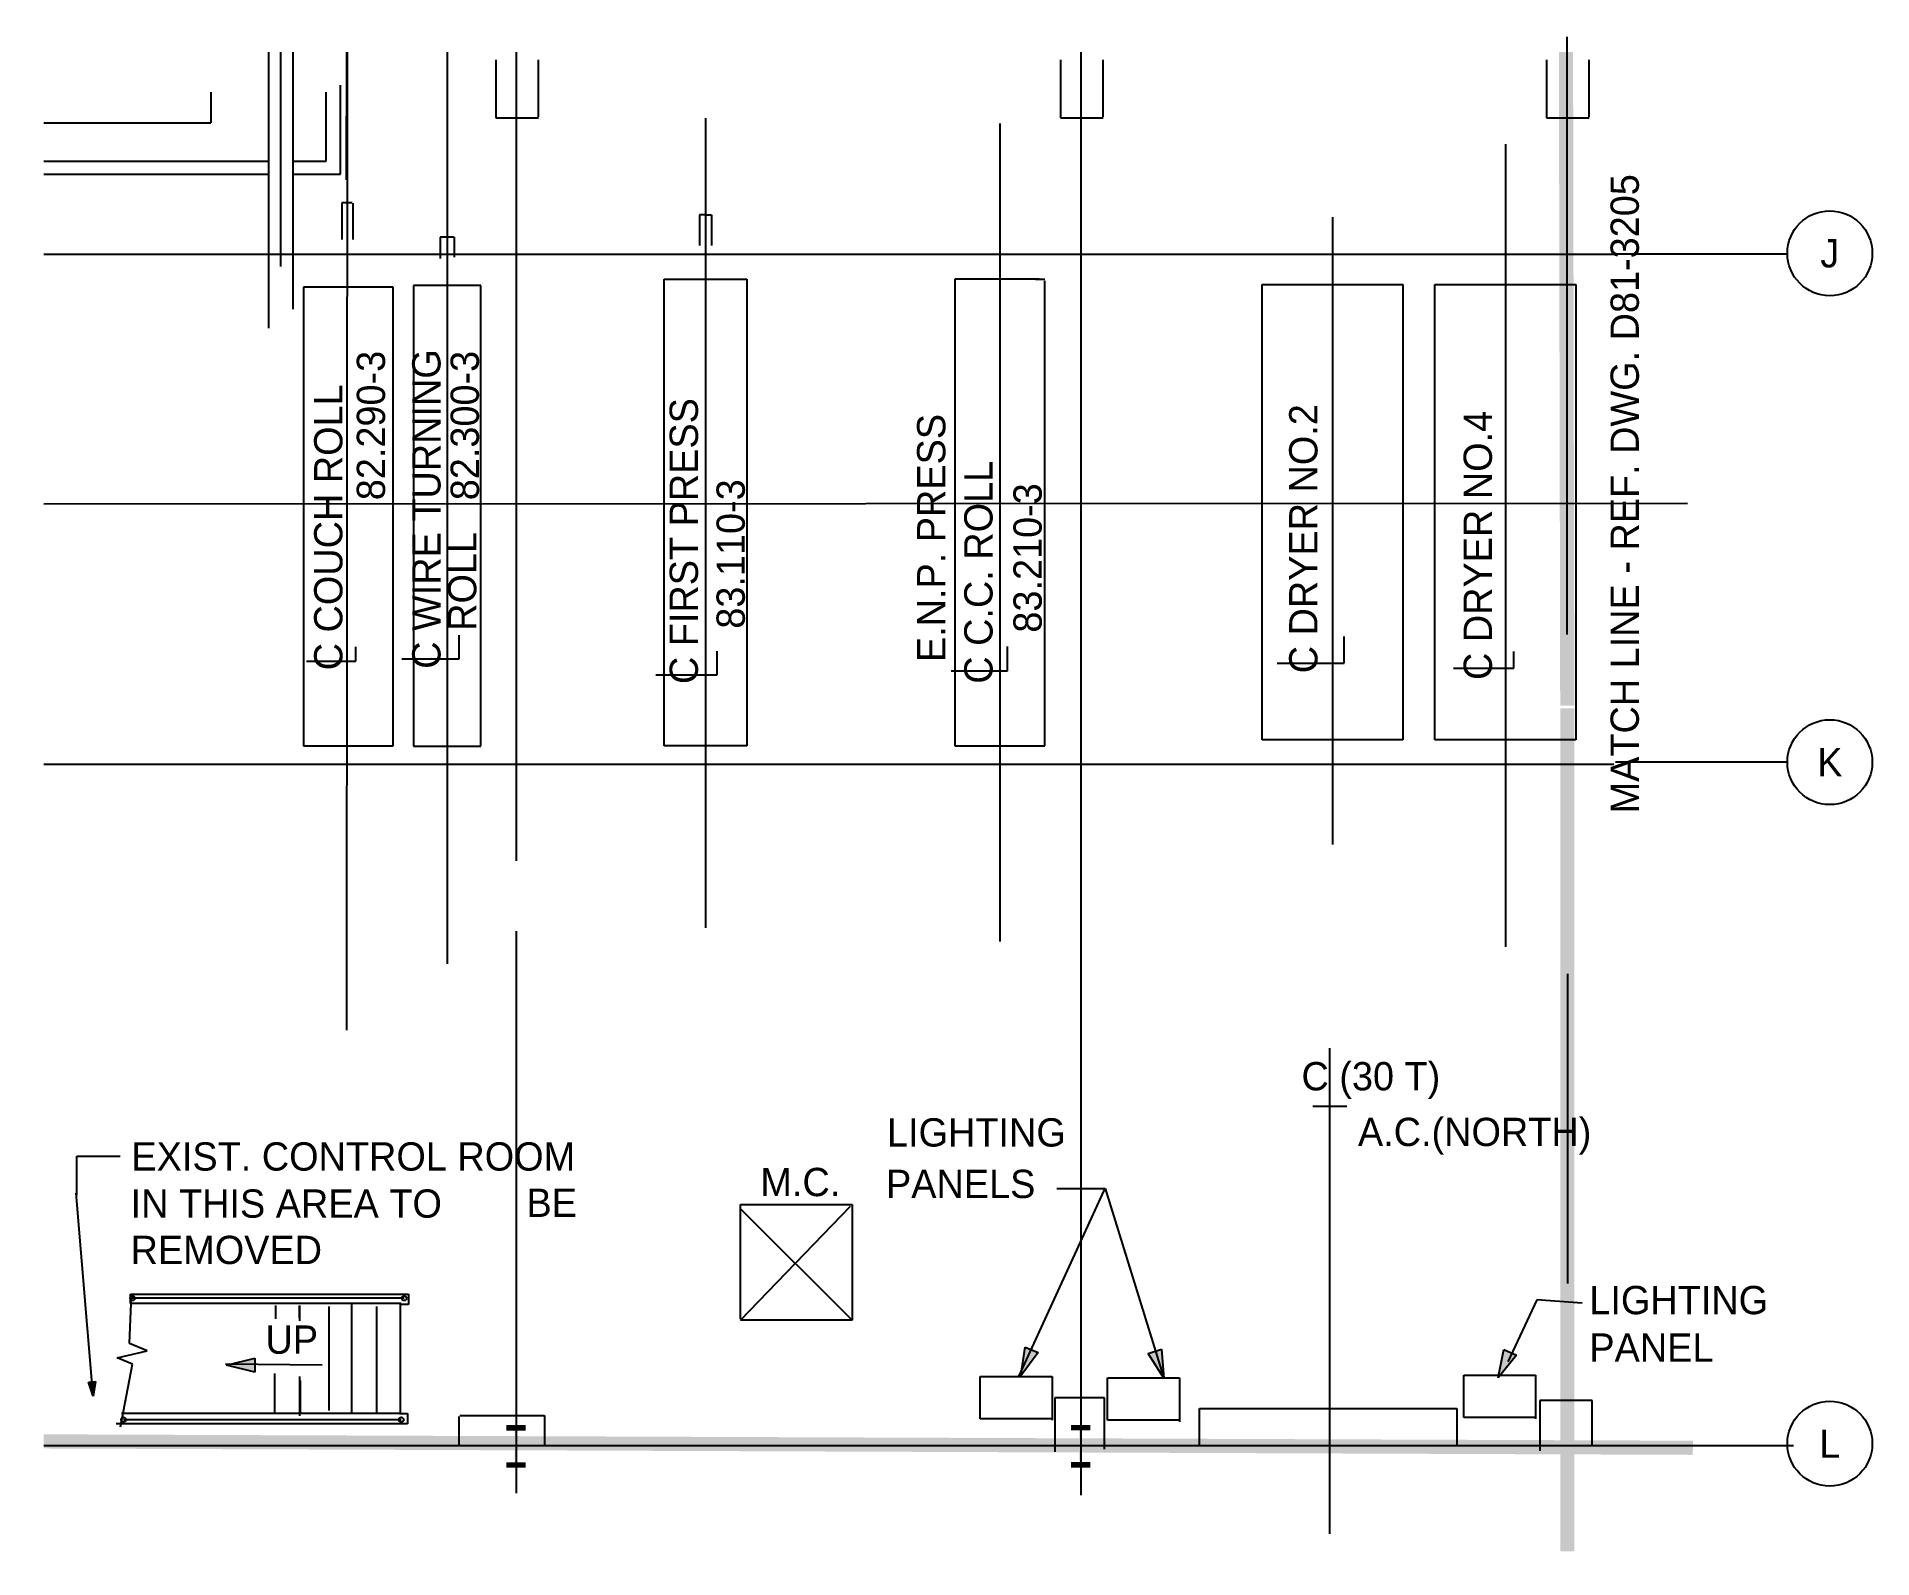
# Model space of a CAD drawing. Extents: x 0 to 779, y -28 to 618.
import ezdxf
from ezdxf.enums import TextEntityAlignment as Align

# ---------------------------------------------------------------- set-up
doc = ezdxf.new("R2010")
doc.units = 0
doc.header["$LTSCALE"] = 48
for name, pattern in [('CENTER', [0]), ('COLUMN', [0]), ('PHANTOM', [0]), ('RAILING', [0])]:
    doc.linetypes.add(name, pattern=pattern)
doc.layers.get('0').update_dxf_attribs({"linetype": 'CONTINUOUS'})
for name, color, linetype in [('CL', 2, 'CENTER'), ('COL', 2, 'COLUMN'), ('PH', 6, 'PHANTOM'), ('RAIL', 6, 'RAILING')]:
    doc.layers.add(name, color=color, linetype=linetype)

msp = doc.modelspace()

# ---------------------------------------------------------------- linework, layer by layer
at = {"color": 0}
for p, q in [((98.727085, 611), (98.727085, 493.903889)), ((109.032808, 611), (109.032808, 502.062586)), ((195.161703, 607.751193), (195.161703, 583.183471)), ((213.246276, 583.52469), (213.246276, 607.751193)), ((434.557285, 607.751193), (434.557285, 583.183471)), ((452.641858, 583.52469), (452.641858, 607.751193)), ((640.540914, 607.751193), (640.540914, 583.183471)), ((658.625487, 583.52469), (658.625487, 607.751193)), ((74.250993, 593.955281), (74.250993, 581.073128)), ((123.203177, 564.755733), (123.203177, 593.955281)), ((129.214848, 559.173467), (129.214848, 597)), ((3.5, 581.005929), (74.250993, 581.073128)), ((195.161703, 583.183471), (213.246276, 583.183471)), ((434.557285, 583.183471), (452.641858, 583.183471)), ((640.540914, 583.183471), (658.625487, 583.183471)), ((3.5, 564.729352), (98.727085, 564.755733)), ((109.032808, 564.755733), (123.203177, 564.755733)), ((3.5, 559.18655), (98.29768, 559.173467)), ((109.032808, 559.173467), (129.214848, 559.173467)), ((129.8388, 547.137773), (129.8388, 531.5)), ((134.213111, 547.137773), (129.8388, 547.137773)), ((134.5, 547), (134.5, 531.5)), ((281.5, 542), (281.5, 529)), ((284, 542), (281.5, 542)), ((284, 542), (286.5, 542)), ((286.5, 542), (286.5, 529)), ((171.5, 532.5), (171.5, 523.5)), ((177.5, 532.5), (171.5, 532.5)), ((177.5, 532.5), (177.5, 524)), ((266.50628, 316.783654), (266.50628, 514.769002)), ((266.50628, 514.769002), (301.491643, 514.769002)), ((301.491643, 514.769002), (301.491643, 316.783654)), ((425.530656, 514.769002), (389.750172, 514.769002)), ((389.750172, 514.769002), (389.750172, 316.783654)), ((423.940413, 514.769002), (427.916022, 514.769002)), ((427.916022, 316.783654), (427.916022, 513.97388)), ((113.595237, 511.348472), (113.595237, 316.787696)), ((151.637847, 511.348472), (113.595237, 511.348472)), ((151.637847, 316.787696), (151.637847, 511.348472)), ((160.272513, 512.03084), (160.272513, 316.684949)), ((188.787229, 512.010752), (160.272513, 512.010752)), ((188.787229, 316.684949), (188.787229, 512.010752)), ((519.934316, 512.416538), (579.650711, 512.416538)), ((519.934316, 319.393847), (519.934316, 512.416538)), ((579.650711, 512.416538), (579.650711, 319.393847)), ((593.188145, 512.416538), (652.90454, 512.416538)), ((593.188145, 319.393847), (593.188145, 512.416538)), ((652.90454, 512.416538), (652.90454, 319.393847)), ((135.737079, 352.75359), (135.737079, 358.824742)), ((179.519946, 353.75408), (179.519946, 363.73423)), ((412.013584, 348.588529), (412.013584, 358.925114)), ((554.816744, 351.851308), (554.816744, 363.230544)), ((114.921701, 352.75359), (135.737079, 352.75359)), ((155.282438, 353.75408), (179.519946, 353.75408)), ((289, 347), (289, 357)), ((526.368655, 351.851308), (554.816744, 351.851308)), ((626.648169, 349.717701), (626.648169, 356.829724)), ((263, 347), (289, 347)), ((388.159928, 348.588529), (412.013584, 348.588529)), ((601.044889, 349.717701), (626.648169, 349.717701)), ((579.650711, 319.393847), (519.934316, 319.393847)), ((652.90454, 319.393847), (593.188145, 319.393847)), ((113.595237, 316.787696), (151.637847, 316.787696)), ((160.272513, 316.684949), (188.787229, 316.684949)), ((301.491643, 316.783654), (266.50628, 316.783654)), ((389.750172, 316.783654), (427.916022, 316.783654)), ((541.407183, 164.091752), (555.857283, 164.091752)), ((17.52939, 142.785592), (35.882073, 142.785592)), ((17.52939, 126.225855), (17.52939, 142.785592)), ((24.382545, 41.123751), (17.243685, 127.165801)), ((453.03644, 128.546328), (416.858451, 49.650252)), ((432.996155, 129.073708), (453.458341, 129.073708)), ((453.458341, 129.073708), (477.928585, 50.072157)), ((298.916704, 122.282677), (346.135976, 122.282677)), ((298.916704, 73.867979), (298.916704, 122.282677)), ((298.916704, 73.270267), (345.538264, 121.684964)), ((346.135976, 73.270267), (298.916704, 120.48954)), ((346.135976, 122.282677), (346.135976, 73.270267)), ((39.89013, 63.362137), (40.733932, 83.824488)), ((40.312031, 84.246392), (158.127815, 84.246392)), ((40.312031, 80.343779), (40.312031, 84.246392)), ((154.225233, 80.343779), (40.312031, 80.343779)), ((101.804065, 73.804265), (101.804065, 79.499971)), ((111.929683, 79.499971), (111.929683, 72.960456)), ((111.929683, 74.226169), (111.929683, 79.499971)), ((124.481231, 34.989083), (124.481231, 79.078067)), ((134.079473, 34.145275), (134.079473, 79.921875)), ((144.626991, 33.723371), (144.626991, 79.078067)), ((154.647134, 80.765683), (154.647134, 33.723371)), ((158.127815, 79.921875), (154.647134, 79.921875)), ((158.127815, 84.246392), (158.127815, 79.921875)), ((636.440327, 81.92592), (624.205205, 55.662387)), ((655.636811, 80.554731), (636.440327, 81.92592)), ((346.135976, 73.270267), (298.916704, 73.270267)), ((47.273393, 60.303332), (39.89013, 63.362137)), ((34.616371, 57.244527), (47.273393, 60.303332)), ((41.155832, 54.607626), (34.616371, 57.244527)), ((35.987548, 28.027665), (41.155832, 54.607626)), ((121.527925, 54.185722), (80.498077, 54.607626)), ((80.919978, 54.185722), (92.919978, 57.185722)), ((92.919978, 57.185722), (92.919978, 51.185722)), ((417.702252, 49.650252), (419.523534, 61.88475)), ((425.066676, 59.588324), (417.702252, 49.650252)), ((419.523534, 61.88475), (425.066676, 59.588324)), ((471.623238, 59.080956), (477.299379, 61.025544)), ((478.350485, 48.700968), (471.623238, 59.080956)), ((477.299379, 61.025544), (478.350485, 48.700968)), ((620.082816, 48.764062), (622.435312, 60.907611)), ((627.873159, 58.371901), (620.082816, 48.764062)), ((622.435312, 60.907611), (627.873159, 58.371901)), ((22.391569, 46.979177), (25.381296, 47.227233)), ((24.382545, 41.123751), (22.391569, 46.979177)), ((25.381296, 47.227233), (24.382545, 41.123751)), ((92.919978, 51.185722), (80.919978, 54.185722)), ((101.382164, 33.723371), (101.382164, 50.705013)), ((111.929683, 49.4393), (111.929683, 32.774087)), ((112.351584, 33.723371), (112.351584, 47.646208)), ((400.492423, 49.361775), (430.97575, 49.361775)), ((400.492423, 31.430405), (400.492423, 49.361775)), ((430.97575, 49.361775), (430.97575, 30.832693)), ((454.427556, 30.832693), (454.427556, 48.764062)), ((454.427556, 48.764062), (484.910884, 48.764062)), ((484.910884, 48.764062), (484.910884, 30.234981)), ((605.456258, 32.028118), (605.456258, 49.959487)), ((605.456258, 49.959487), (635.939586, 49.959487)), ((635.939586, 49.959487), (635.939586, 31.430405)), ((453.106053, 40.323052), (432.116134, 40.323052)), ((432.116134, 40.323052), (432.116134, 17.459034)), ((453.106053, 18.583494), (453.106053, 40.323052)), ((659.865475, 39.198592), (637.751097, 39.198592)), ((637.751097, 39.198592), (637.751097, 17.833854)), ((659.865475, 19.707954), (659.865475, 39.198592)), ((154.647134, 33.723371), (36.409449, 33.723371)), ((154.225233, 33.723371), (157.705915, 33.723371)), ((157.705915, 33.723371), (157.705915, 29.293377)), ((179.487252, 32.401459), (179.487252, 19.883853)), ((179.918893, 32.833101), (215.745146, 32.833101)), ((215.745146, 32.833101), (215.745146, 19.883853)), ((430.97575, 31.430405), (400.492423, 31.430405)), ((493.415972, 35.832892), (602.582792, 35.832892)), ((493.415972, 20.116962), (493.415972, 35.832892)), ((602.582792, 35.832892), (602.582792, 19.695058)), ((635.939586, 32.028118), (605.456258, 32.028118)), ((157.705915, 29.293377), (34.19447, 29.293377)), ((484.910884, 30.832693), (454.427556, 30.832693))]:
    msp.add_line(p, q, dxfattribs=at)
for centre in [(760.643258, 525.69566), (760.643258, 309.883231), (760.643258, 20.914047)]:
    msp.add_circle(centre, 18, dxfattribs=at)
for points in [[(80.919978, 54.185722), (92.919978, 57.185722), (92.919978, 51.185722)], [(417.702252, 49.650252), (419.523534, 61.88475), (425.066676, 59.588324)], [(478.350485, 48.700968), (471.623238, 59.080956), (477.299379, 61.025544)], [(620.082816, 48.764062), (622.435312, 60.907611), (627.873159, 58.371901)], [(24.382545, 41.123751), (22.391569, 46.979177), (25.381296, 47.227233)]]:
    msp.add_solid(points, dxfattribs=at)
for points in [[(199.581014, 28.849007), (199.581014, 26.457606), (207.77432, 28.849007), (207.77432, 26.457606)], [(203.063871, 13.341679), (204.063871, 13.341679), (203.063871, 26.437446), (204.063871, 26.437446)], [(438.994969, 28.891373), (438.994969, 26.499972), (447.188275, 28.891373), (447.188275, 26.499972)], [(442.477826, 13.384046), (443.477826, 13.384046), (442.477826, 26.479813), (443.477826, 26.479813)], [(199.581014, 13.056988), (199.581014, 10.665587), (207.77432, 13.056988), (207.77432, 10.665587)], [(438.994969, 13.099355), (438.994969, 10.707954), (447.188275, 13.099355), (447.188275, 10.707954)]]:
    msp.add_trace(points, dxfattribs=at)
at = {"layer": 'CL', "color": 0}
for p, q in [((649.097349, 617.533232), (649.097349, 364.074316)), ((103.879946, 611), (103.879946, 520.097601)), ((132.06376, 611), (131.889199, 196.256121)), ((131.889346, 556.78992), (131.996337, 611)), ((174.433984, 611), (174.463413, 224.398501)), ((203.70447, 611), (203.70447, 268.083171)), ((283.998961, 583), (283.998961, 239.618053)), ((408.833097, 580.764119), (408.833097, 233.916888)), ((623.138778, 571.923265), (623.099324, 231.596323)), ((131.889199, 556.726819), (131.8892, 556.72737)), ((549.838328, 541.031101), (549.838328, 275.041468)), ((3.5, 525.324988), (670.762371, 525.324988)), ((3.5, 419.409792), (700.376122, 419.676696)), ((3.5, 309.079254), (669.071118, 309.079254)), ((203.70447, 238.214016), (203.70447, -0.014876)), ((649.51925, 88.887338), (649.51925, 220.205003)), ((548.47402, 188.562192), (548.47402, -17.327031)), ((3.5, 20.150258), (745.252157, 20.186433))]:
    msp.add_line(p, q, dxfattribs=at)
at = {"layer": 'COL', "color": 0}
for p, q in [((443.080916, 611), (443.080916, -0.936307)), ((669.852649, 525.69566), (669.843531, 525.69566)), ((742.643258, 525.314835), (670.776974, 525.314835)), ((742.643258, 309.883231), (669.843531, 309.883231))]:
    msp.add_line(p, q, dxfattribs=at)
at = {"layer": 'PH', "color": 0, "const_width": 6}
for points in [[(649.339836, 333.847886), (648.794261, 611)], [(649.339836, -24.697702), (649.339836, 332.720385)], [(702.57327, 19.167678), (3.5, 21.872306)]]:
    msp.add_lwpolyline(points, dxfattribs=at)
at = {"layer": 'RAIL', "color": 0}
for p, q in [((156.334737, 82.558776), (41.155832, 82.558776)), ((155.069035, 31.08647), (37.25325, 31.08647))]:
    msp.add_line(p, q, dxfattribs=at)
for centre in [(41.155832, 82.558776), (156.334737, 82.558776), (37.25325, 31.08647), (155.069035, 31.08647)]:
    msp.add_circle(centre, 1, dxfattribs=at)

# ---------------------------------------------------------------- texts
at = {"color": 0}
for s, p in [('MATCH LINE - REF. DWG. D81-3205', (679.688572, 288.174048)), ('82.290-3', (148.176764, 420.976108)), ('C WIRE TURNING', (171.678399, 349.476872)), ('82.300-3', (187.962098, 420.976108)), ('C COUCH ROLL', (130.099581, 348.850707)), ('C FIRST PRESS', (280.818474, 343.022676)), ('C DRYER NO.2', (543.437508, 347.584095)), ('E.N.P. PRESS', (385.700144, 352.33063)), ('C DRYER NO.4', (617.40254, 344.739286)), ('C C.C. ROLL', (405.704314, 343.162052)), ('83.110-3', (300.682422, 366.50025)), ('83.210-3', (426.541991, 364.833236)), ('ROLL', (186.886818, 365.599225))]:
    msp.add_text(s, height=12, rotation=90, dxfattribs=at).set_placement(p)
for s, p in [('J', (760.643258, 519.69566)), ('K', (760.643258, 303.883231)), ('L', (760.643258, 14.914047))]:
    msp.add_text(s, height=12, dxfattribs=at).set_placement(p, align=Align.CENTER)
for s, p in [('C (30 T)', (536.660799, 170.736742)), ('LIGHTING', (360.956601, 146.899158)), ('A.C.(NORTH)', (560.603667, 147.11011)), ('EXIST. CONTROL ROOM', (40.636624, 136.696305)), ('M.C.', (307.284676, 125.868951)), ('PANELS', (360.534701, 125.065618)), ('IN THIS AREA TO', (40.31457, 116.728967)), ('BE', (208.10462, 117.051021)), ('REMOVED', (40.31457, 97.083683)), ('LIGHTING', (658.695591, 75.808309)), ('UP', (97.479582, 59.03762)), ('PANEL', (658.695591, 55.662387))]:
    msp.add_text(s, height=12, dxfattribs=at).set_placement(p)

doc.saveas('drawing.dxf')
